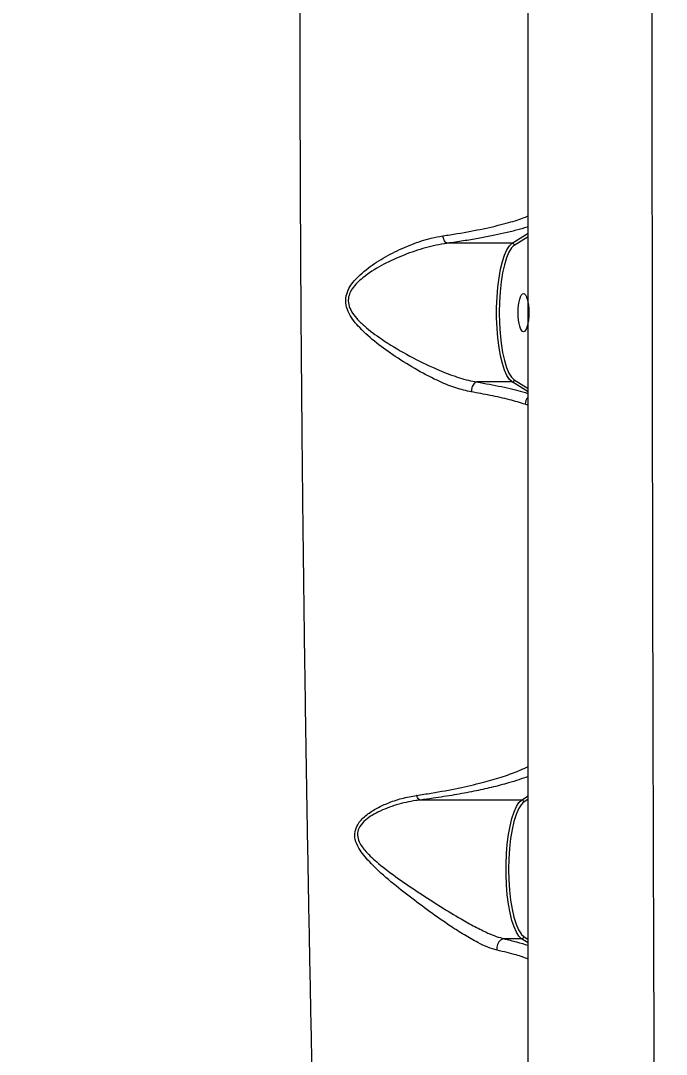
# Model space of a CAD drawing. Header units: millimetres. Extents: x -8327 to 9087, y -6583 to 5996.
# Drawn here: x 6012 to 6163.4, y -15.4 to 226.9 of the extents above; entities that cross this region are included whole.
import ezdxf

# ---------------------------------------------------------------- set-up
doc = ezdxf.new("R2010")
doc.units = ezdxf.units.MM
for name, color, linetype in [('DIKOM_ОБЪЕКТ', 7, 'Continuous'), ('DIKOM_РАЗМЕР_ЗОНА', 7, 'Continuous'), ('DIKOM_РАЗМЕР_ОБЪЕКТА', 7, 'Continuous')]:
    doc.layers.add(name, color=color, linetype=linetype)
doc.styles.add('style1', font='arial.ttf', dxfattribs={"width": 0.8})
doc.dimstyles.new('1-50', dxfattribs={"dimtxt": 300, "dimasz": 200, "dimexe": 100, "dimexo": 0, "dimgap": 100, "dimtad": 1, "dimtxsty": 'style1', "dimcen": 200, "dimclrd": 7, "dimclre": 7, "dimclrt": 7, "dimadec": 1, "dimazin": 2, "dimtfac": 1, "dimtmove": 0, "dimatfit": 2, "dimfxl": 0, "dimlwd": 25, "dimlwe": 18, "dimarcsym": 0})

# ---------------------------------------------------------------- blocks, each defined once
blk = doc.blocks.new('*D9')
at = {"layer": 'Defpoints', "color": 0, "transparency": 16777216}
for p in [(7087.37, 843.9), (-4957.59, 227.93), (7087.37, -4838.64)]:
    blk.add_point(p, dxfattribs=at)
at = {"layer": 'DIKOM_РАЗМЕР_ОБЪЕКТА', "color": 7, "lineweight": 18, "transparency": 16777216}
for p, q in [((7087.37, 843.9), (7087.37, -4938.64)), ((-4957.59, 227.93), (-4957.59, -4938.64))]:
    blk.add_line(p, q, dxfattribs=at)
at = {"layer": 'DIKOM_РАЗМЕР_ОБЪЕКТА', "color": 7, "lineweight": 25, "transparency": 16777216}
blk.add_line((-4757.59, -4838.64), (6887.37, -4838.64), dxfattribs=at)
at = {"layer": 'DIKOM_РАЗМЕР_ОБЪЕКТА', "color": 7, "transparency": 16777216}
for points in [[(-4757.59, -4805.31), (-4757.59, -4871.97), (-4957.59, -4838.64)], [(6887.37, -4805.31), (6887.37, -4871.97), (7087.37, -4838.64)]]:
    blk.add_solid(points, dxfattribs=at)
at = {"layer": 'DIKOM_РАЗМЕР_ОБЪЕКТА', "color": 7, "transparency": 16777216, "insert": (4098.94, -4585.47), "char_height": 300, "attachment_point": 5, "style": 'style1'}
blk.add_mtext('12040', dxfattribs=at)
blk = doc.blocks.new('*D12')
at = {"layer": 'Defpoints', "color": 0, "transparency": 16777216}
for p in [(-6501.58, 227.93), (9087.37, 227.93), (9087.37, -6483.3)]:
    blk.add_point(p, dxfattribs=at)
at = {"layer": 'DIKOM_РАЗМЕР_ЗОНА', "color": 7, "lineweight": 18, "transparency": 16777216}
for p, q in [((-6501.58, 227.93), (-6501.58, -6583.3)), ((9087.37, 227.93), (9087.37, -6583.3))]:
    blk.add_line(p, q, dxfattribs=at)
at = {"layer": 'DIKOM_РАЗМЕР_ЗОНА', "color": 7, "lineweight": 25, "transparency": 16777216}
blk.add_line((-6301.58, -6483.3), (8887.37, -6483.3), dxfattribs=at)
at = {"layer": 'DIKOM_РАЗМЕР_ЗОНА', "color": 7, "transparency": 16777216}
for points in [[(-6301.58, -6449.97), (-6301.58, -6516.64), (-6501.58, -6483.3)], [(8887.37, -6449.97), (8887.37, -6516.64), (9087.37, -6483.3)]]:
    blk.add_solid(points, dxfattribs=at)
at = {"layer": 'DIKOM_РАЗМЕР_ЗОНА', "color": 7, "transparency": 16777216, "insert": (2981.2, -6230.13), "char_height": 300, "attachment_point": 5, "style": 'style1'}
blk.add_mtext('15500', dxfattribs=at)

msp = doc.modelspace()

# ---------------------------------------------------------------- linework, layer by layer
at = {"layer": 'DIKOM_ОБЪЕКТ', "color": 7, "linetype": 'Continuous', "lineweight": 15}
for p, q in [((6127.278, 174.73), (6131.054, 177.075)), ((6127.278, 174.73), (6112.11, 174.73)), ((6131.054, 176.269), (6127.782, 174.238)), ((6127.782, 174.238), (6127.53, 174.046)), ((6127.14, 143.309), (6127.782, 142.701)), ((6127.278, 142.208), (6119.024, 142.208)), ((6131.054, 139.864), (6127.278, 142.208)), ((6127.782, 142.701), (6131.054, 140.67)), ((6129.497, 44.19), (6105.707, 44.19)), ((6129.497, 44.19), (6131.054, 45.156)), ((6130.001, 43.697), (6129.749, 43.505)), ((6131.054, 44.35), (6130.001, 43.697)), ((6129.359, 12.768), (6130, 12.161)), ((6130, 12.161), (6131.054, 11.507)), ((6129.497, 11.667), (6125.342, 11.667)), ((6131.054, 10.701), (6129.497, 11.667))]:
    msp.add_line(p, q, dxfattribs=at)
at = {"layer": 'DIKOM_ОБЪЕКТ', "color": 7, "linetype": 'Continuous', "lineweight": 15, "flags": 128}
for points in [[(6127.278, 142.208), (6126.648, 142.795), (6126.047, 143.723), (6125.49, 144.97), (6124.988, 146.51), (6124.551, 148.309), (6124.19, 150.329), (6123.912, 152.525), (6123.723, 154.85), (6123.628, 157.254), (6123.628, 159.684), (6123.723, 162.088), (6123.912, 164.413), (6124.19, 166.61), (6124.551, 168.629), (6124.988, 170.429), (6125.49, 171.969), (6126.047, 173.216), (6126.648, 174.143), (6127.278, 174.73)], [(6127.53, 174.046), (6127.138, 173.627), (6126.527, 172.649), (6125.964, 171.33), (6125.462, 169.699), (6125.034, 167.798), (6124.689, 165.671), (6124.437, 163.37), (6124.283, 160.95), (6124.232, 158.471), (6124.283, 155.991), (6124.437, 153.572), (6124.689, 151.27), (6125.033, 149.143), (6125.461, 147.241), (6125.963, 145.61), (6126.526, 144.29), (6127.138, 143.313), (6127.14, 143.309)], [(6129.497, 11.667), (6128.867, 12.255), (6128.266, 13.182), (6127.709, 14.429), (6127.207, 15.969), (6126.77, 17.768), (6126.409, 19.788), (6126.131, 21.984), (6125.943, 24.31), (6125.847, 26.713), (6125.847, 29.144), (6125.943, 31.547), (6126.131, 33.872), (6126.409, 36.069), (6126.77, 38.089), (6127.207, 39.888), (6127.709, 41.428), (6128.266, 42.675), (6128.867, 43.602), (6129.497, 44.19)], [(6129.749, 43.505), (6129.357, 43.086), (6128.746, 42.109), (6128.183, 40.789), (6127.681, 39.159), (6127.252, 37.257), (6126.908, 35.13), (6126.656, 32.829), (6126.502, 30.409), (6126.45, 27.93), (6126.502, 25.451), (6126.656, 23.031), (6126.908, 20.73), (6127.252, 18.602), (6127.68, 16.7), (6128.182, 15.07), (6128.745, 13.75), (6129.356, 12.772), (6129.359, 12.768)]]:
    msp.add_lwpolyline(points, dxfattribs=at)
at = {"layer": 'DIKOM_ОБЪЕКТ', "color": 7, "linetype": 'Continuous', "lineweight": 15}
for centre, radius, start, end in [((6127.268, 174.216), 0.514, 2.38559, 88.96014), ((6127.268, 142.722), 0.514, 271.1006, 357.66323), ((6132.598, 137.024), 2.264, 133.61867, 181.0711), ((6129.487, 43.675), 0.515, 2.43936, 88.90811), ((6129.487, 12.181), 0.514, 271.0682, 357.75158)]:
    msp.add_arc(centre, radius, start, end, dxfattribs=at)
msp.add_ellipse((6129.939, 158.469), major_axis=(0, 4.5), ratio=0.2773245, dxfattribs=at)
for points, knots in [([(6163.431, 749.61), (6163.424, 749.632), (6163.379, 749.77), (6163.287, 749.149), (6163.16, 747.654), (6163.032, 745.106), (6162.905, 741.635), (6162.778, 737.257), (6162.652, 732.013), (6162.525, 725.944), (6162.397, 719.016), (6162.268, 711.164), (6162.138, 702.365), (6162.01, 692.609), (6161.883, 682.004), (6161.76, 670.676), (6161.641, 658.666), (6161.527, 646.023), (6161.416, 632.658), (6161.306, 618.462), (6161.2, 603.427), (6161.095, 587.557), (6160.995, 571.032), (6160.898, 554.052), (6160.807, 536.663), (6160.721, 518.911), (6160.637, 500.659), (6160.559, 481.762), (6160.484, 462.228), (6160.415, 442.075), (6160.35, 421.533), (6160.292, 400.838), (6160.241, 380.033), (6160.195, 359.158), (6160.155, 338.056), (6160.121, 316.565), (6160.094, 294.707), (6160.074, 272.513), (6160.062, 250.238), (6160.058, 226.931), (6160.063, 202.612), (6160.079, 177.327), (6160.104, 152.131), (6160.139, 127.113), (6160.183, 102.36), (6160.232, 79.088), (6160.286, 57.288), (6160.342, 36.916), (6160.405, 16.874), (6160.472, -2.989), (6160.546, -22.627), (6160.626, -41.999), (6160.71, -60.878), (6160.798, -79.041), (6160.889, -96.474), (6160.983, -113.177), (6161.08, -129.293), (6161.182, -144.941), (6161.288, -160.07), (6161.399, -174.639), (6161.513, -188.476), (6161.628, -201.435), (6161.747, -213.511), (6161.867, -224.719), (6161.99, -235.145), (6162.116, -244.859), (6162.245, -253.814), (6162.378, -261.973), (6162.509, -269.236), (6162.639, -275.526), (6162.764, -280.859), (6162.889, -285.263), (6163.013, -288.774), (6163.138, -291.431), (6163.266, -293.103), (6163.366, -293.863), (6163.418, -293.743), (6163.431, -293.713)], [0, 0, 0, 0, 0.0025359, 0.0157567, 0.0293568, 0.0429695, 0.0565822, 0.0701824, 0.0834235, 0.0966761, 0.1099286, 0.1231696, 0.1367966, 0.1504361, 0.1640757, 0.1777027, 0.1909449, 0.2041986, 0.2174522, 0.2306945, 0.2443218, 0.2579615, 0.2716013, 0.2852286, 0.2984537, 0.3116901, 0.3249266, 0.3381516, 0.3517597, 0.3653802, 0.3790007, 0.3926089, 0.4058351, 0.4190728, 0.4323104, 0.4455366, 0.4591469, 0.4727696, 0.4863924, 0.5000026, 0.5154396, 0.5309129, 0.5464046, 0.5618965, 0.5773699, 0.5928069, 0.6060504, 0.6193054, 0.6325603, 0.6458038, 0.6594322, 0.6730731, 0.6867139, 0.7003424, 0.7135632, 0.7267954, 0.7400275, 0.7532483, 0.7668518, 0.7804677, 0.7940837, 0.8076871, 0.8209296, 0.8341836, 0.8474376, 0.86068, 0.8743091, 0.8879507, 0.9015924, 0.9152216, 0.9284595, 0.9417089, 0.9549583, 0.968196, 0.9818205, 0.9954575, 1, 1, 1, 1]), ([(6131.054, -263.828), (6131.054, -263.853), (6131.054, -263.965), (6131.054, -263.318), (6131.054, -261.84), (6131.054, -259.391), (6131.054, -256.041), (6131.054, -251.799), (6131.054, -246.729), (6131.054, -240.863), (6131.054, -234.243), (6131.054, -226.825), (6131.054, -218.542), (6131.054, -209.373), (6131.054, -199.313), (6131.054, -188.472), (6131.054, -176.987), (6131.054, -164.897), (6131.054, -152.249), (6131.054, -138.949), (6131.054, -124.888), (6131.054, -110.058), (6131.054, -94.469), (6131.054, -78.294), (6131.054, -61.713), (6131.054, -44.766), (6131.054, -27.495), (6131.054, -9.783), (6131.054, 8.509), (6131.054, 27.373), (6131.054, 46.789), (6131.054, 66.535), (6131.054, 87.39), (6131.054, 109.361), (6131.054, 132.434), (6131.054, 155.895), (6131.054, 179.697), (6131.054, 203.784), (6131.054, 226.691), (6131.054, 248.361), (6131.054, 268.764), (6131.054, 289.097), (6131.054, 309.514), (6131.054, 329.981), (6131.054, 350.463), (6131.054, 370.72), (6131.054, 390.523), (6131.054, 409.847), (6131.054, 428.678), (6131.054, 447.163), (6131.054, 465.44), (6131.054, 483.466), (6131.054, 501.202), (6131.054, 518.442), (6131.054, 534.996), (6131.054, 550.855), (6131.054, 566.016), (6131.054, 580.594), (6131.054, 594.695), (6131.054, 608.272), (6131.054, 621.287), (6131.054, 633.584), (6131.054, 645.025), (6131.054, 655.613), (6131.054, 665.361), (6131.054, 674.355), (6131.054, 682.653), (6131.054, 690.212), (6131.054, 696.998), (6131.054, 702.928), (6131.054, 707.939), (6131.054, 712.047), (6131.054, 715.272), (6131.054, 717.672), (6131.054, 719.17), (6131.054, 719.834), (6131.054, 719.712), (6131.054, 719.686)], [0, 0, 0, 0, 0.0037494, 0.017002, 0.0302432, 0.0438692, 0.0575078, 0.0711465, 0.0847727, 0.0980153, 0.1112693, 0.1245233, 0.1377657, 0.1513942, 0.1650351, 0.1786761, 0.1923045, 0.2055259, 0.2187588, 0.2319916, 0.245213, 0.2588171, 0.2724335, 0.2860499, 0.299654, 0.3128981, 0.3261537, 0.3394094, 0.3526535, 0.3662824, 0.3799238, 0.3935653, 0.4071942, 0.4224934, 0.4378015, 0.4531008, 0.4687304, 0.4843694, 0.4999991, 0.5132249, 0.5264622, 0.5396996, 0.5529254, 0.5665357, 0.5801584, 0.5937811, 0.6073913, 0.620617, 0.6338541, 0.6470912, 0.6603169, 0.6739257, 0.6875468, 0.701168, 0.7147768, 0.7280197, 0.741274, 0.7545284, 0.7677712, 0.7813986, 0.7950385, 0.8086784, 0.8223058, 0.8355469, 0.8487994, 0.8620519, 0.875293, 0.8889199, 0.9025593, 0.9161988, 0.9298258, 0.9430502, 0.9562861, 0.969522, 0.9827463, 0.9963539, 1, 1, 1, 1]), ([(6081.468, -67.964), (6081.367, -63.832), (6081.166, -55.562), (6080.859, -42.242), (6080.55, -28.297), (6080.228, -13.088), (6079.895, 3.456), (6079.555, 21.395), (6079.226, 40.027), (6078.913, 59.267), (6078.62, 79.025), (6078.357, 99.032), (6078.126, 119.246), (6077.932, 139.615), (6077.772, 160.291), (6077.651, 181.177), (6077.572, 202.178), (6077.538, 223.65), (6077.553, 245.552), (6077.619, 267.825), (6077.731, 289.958), (6077.888, 311.554), (6078.084, 332.566), (6078.311, 352.969), (6078.569, 373.005), (6078.852, 392.582), (6079.155, 411.61), (6079.473, 429.91), (6079.8, 447.457), (6080.131, 464.251), (6080.467, 480.369), (6080.804, 495.721), (6081.14, 510.323), (6081.359, 519.326), (6081.468, 523.821)], [0, 0, 0, 0, 0.02845805, 0.05695121, 0.08544429, 0.11390213, 0.14592548, 0.17805204, 0.21022998, 0.24240637, 0.27452946, 0.30655044, 0.33755814, 0.36866352, 0.39981777, 0.43097078, 0.46207349, 0.49307939, 0.52594796, 0.55887506, 0.59180254, 0.6246717, 0.65616701, 0.68776111, 0.71940676, 0.75105423, 0.78265209, 0.81415009, 0.84504889, 0.876038, 0.90707352, 0.93810966, 0.96910022, 1, 1, 1, 1]), ([(6111.035, 176.47), (6112.16, 176.642), (6115.54, 177.16), (6120.712, 178.138), (6125.787, 179.365), (6129.237, 180.383), (6130.628, 180.966), (6131.054, 181.144)], [0, 0, 0, 0, 0.13166085, 0.3955811, 0.66600497, 0.89791068, 1, 1, 1, 1]), ([(6131.054, 178.604), (6130.961, 178.573), (6130.135, 178.294), (6128.259, 177.782), (6124.612, 176.877), (6120.411, 176.035), (6115.847, 175.266), (6113.355, 174.909), (6112.11, 174.73)], [0, 0, 0, 0, 0.0215379, 0.1917603, 0.3619703, 0.6766602, 0.8383263, 1, 1, 1, 1]), ([(6117.682, 139.885), (6116.49, 140.157), (6114.105, 140.702), (6109.855, 142.435), (6105.058, 144.872), (6100.075, 147.979), (6095.453, 151.256), (6092.222, 154.106), (6090.132, 156.488), (6088.978, 158.228), (6088.201, 160.217), (6088.212, 162.314), (6088.929, 164.122), (6089.943, 165.612), (6091.859, 167.688), (6094.931, 170.083), (6099.232, 172.534), (6103.703, 174.551), (6107.699, 175.857), (6110.12, 176.302), (6111.035, 176.47)], [0, 0, 0, 0, 0.0640688, 0.1282382, 0.2170698, 0.3060305, 0.3833443, 0.4604845, 0.490156, 0.5197427, 0.5505461, 0.5816405, 0.6087123, 0.6342446, 0.6598489, 0.7316547, 0.8036986, 0.8790094, 0.9542749, 1, 1, 1, 1]), ([(6112.102, 174.731), (6112.101, 174.731), (6111.839, 174.696), (6109.922, 174.423), (6106.325, 173.595), (6101.391, 171.832), (6096.594, 169.628), (6093.115, 167.412), (6090.89, 165.474), (6089.73, 164.12), (6088.947, 162.627), (6088.8, 161.445), (6088.909, 160.294), (6089.417, 158.849), (6090.766, 157.033), (6093.21, 154.736), (6097.111, 151.871), (6102.493, 148.61), (6107.975, 145.86), (6112.844, 143.834), (6116.32, 142.728), (6118.373, 142.319), (6119.017, 142.208), (6119.017, 142.208)], [0, 0, 0, 0, 0.0000564, 0.0132697, 0.0954264, 0.1776584, 0.2566661, 0.3354451, 0.3621462, 0.3887503, 0.4150437, 0.436674, 0.441198, 0.4671492, 0.5041595, 0.5414832, 0.6162874, 0.7182592, 0.8201585, 0.8921276, 0.9639754, 0.9999644, 1, 1, 1, 1]), ([(6112.102, 174.731), (6111.985, 174.779), (6111.752, 174.875), (6111.429, 175.285), (6111.194, 175.794), (6111.08, 176.214), (6111.043, 176.425), (6111.035, 176.47)], [0, 0, 0, 0, 0.2524866, 0.50502635, 0.75759062, 0.94870458, 1, 1, 1, 1]), ([(6112.11, 174.73), (6112.108, 174.73), (6112.106, 174.73), (6112.103, 174.73), (6112.102, 174.731), (6112.102, 174.731)], [0, 0, 0, 0, 0.4446303, 0.8238656, 1, 1, 1, 1]), ([(6119.017, 142.208), (6118.876, 142.164), (6118.594, 142.075), (6118.206, 141.675), (6117.901, 141.129), (6117.732, 140.544), (6117.684, 140.122), (6117.683, 139.927), (6117.682, 139.885)], [0, 0, 0, 0, 0.2046367, 0.4092485, 0.61379, 0.8183996, 0.9603822, 1, 1, 1, 1]), ([(6119.017, 142.208), (6119.019, 142.208), (6119.02, 142.208), (6119.023, 142.208), (6119.024, 142.208)], [0, 0, 0, 0, 0.5742295, 1, 1, 1, 1]), ([(6119.024, 142.208), (6120.991, 141.851), (6124.972, 141.127), (6128.832, 140.196), (6130.625, 139.64), (6131.054, 139.507)], [0, 0, 0, 0, 0.4262395, 0.8626378, 1, 1, 1, 1]), ([(6130.334, 136.981), (6129.157, 137.338), (6126.779, 138.058), (6122.463, 139.033), (6119.19, 139.616), (6117.682, 139.885)], [0, 0, 0, 0, 0.3460086, 0.6987394, 1, 1, 1, 1]), ([(6131.054, 136.761), (6131.04, 136.765), (6130.827, 136.823), (6130.572, 136.905), (6130.334, 136.981)], [0, 0, 0, 0, 0.06296159, 1, 1, 1, 1]), ([(6104.862, 45.279), (6106.012, 45.452), (6109.491, 45.972), (6114.775, 46.964), (6120.239, 48.232), (6124.786, 49.546), (6128.418, 50.814), (6130.218, 51.661), (6131.054, 52.055)], [0, 0, 0, 0, 0.0957859, 0.2897964, 0.4839571, 0.66349, 0.8436433, 1, 1, 1, 1]), ([(6131.054, 49.684), (6129.601, 49.182), (6127.078, 48.309), (6122.612, 47.162), (6118.332, 46.223), (6113.772, 45.375), (6109.515, 44.698), (6106.724, 44.325), (6105.707, 44.19)], [0, 0, 0, 0, 0.24577718, 0.42692609, 0.58725977, 0.74796655, 0.90814541, 1, 1, 1, 1]), ([(6123.741, 8.977), (6123.031, 9.183), (6121.611, 9.594), (6119.023, 10.827), (6116.079, 12.5), (6112.309, 14.926), (6107.945, 17.969), (6103.044, 21.657), (6098.179, 25.492), (6094.636, 28.741), (6092.431, 31.238), (6091.227, 32.947), (6090.394, 34.794), (6090.299, 36.742), (6091.076, 38.721), (6092.835, 40.569), (6095.264, 42.184), (6098.156, 43.534), (6101.368, 44.64), (6103.697, 45.066), (6104.862, 45.279)], [0, 0, 0, 0, 0.0482052, 0.0964649, 0.1564803, 0.2165965, 0.3050924, 0.3937416, 0.4869534, 0.5799905, 0.6113382, 0.6426258, 0.6797851, 0.7100245, 0.7402869, 0.7862475, 0.8340977, 0.8820745, 0.9410309, 1, 1, 1, 1]), ([(6105.699, 44.19), (6105.697, 44.19), (6105.355, 44.149), (6103.506, 43.888), (6100.123, 43.163), (6096.566, 41.806), (6094.03, 40.402), (6092.43, 39.177), (6091.269, 37.729), (6090.993, 36.537), (6091.015, 35.456), (6091.438, 34.019), (6093.137, 31.763), (6096.29, 28.928), (6100.592, 25.702), (6105.529, 22.381), (6110.451, 19.191), (6114.794, 16.559), (6118.508, 14.466), (6121.303, 13.101), (6123.492, 12.159), (6124.889, 11.821), (6125.338, 11.667), (6125.338, 11.667)], [0, 0, 0, 0, 0.0000722, 0.0172968, 0.0943642, 0.1713165, 0.2043577, 0.2372893, 0.2718469, 0.2975968, 0.3006052, 0.3294703, 0.3743635, 0.4401495, 0.5327511, 0.6254216, 0.7134271, 0.8012877, 0.860813, 0.9202362, 0.9601262, 0.9999859, 1, 1, 1, 1]), ([(6105.699, 44.19), (6105.59, 44.239), (6105.373, 44.338), (6105.099, 44.716), (6104.94, 45.058), (6104.875, 45.241), (6104.862, 45.279)], [0, 0, 0, 0, 0.3413987, 0.6827421, 0.9340485, 1, 1, 1, 1]), ([(6105.707, 44.19), (6105.705, 44.19), (6105.703, 44.19), (6105.7, 44.19), (6105.699, 44.19), (6105.699, 44.19)], [0, 0, 0, 0, 0.4292024, 0.7972287, 1, 1, 1, 1]), ([(6125.338, 11.667), (6125.162, 11.63), (6124.81, 11.556), (6124.33, 11.175), (6123.954, 10.644), (6123.724, 10.002), (6123.679, 9.465), (6123.712, 9.13), (6123.734, 9.014), (6123.741, 8.977)], [0, 0, 0, 0, 0.179994, 0.3599057, 0.5398766, 0.7198431, 0.8998145, 0.9677583, 1, 1, 1, 1]), ([(6125.338, 11.667), (6125.339, 11.667), (6125.341, 11.667), (6125.342, 11.667), (6125.342, 11.667)], [0, 0, 0, 0, 0.8889618, 1, 1, 1, 1]), ([(6125.342, 11.667), (6126.34, 11.415), (6128.345, 10.907), (6130.233, 10.363), (6131, 10.072), (6131.054, 10.051)], [0, 0, 0, 0, 0.47980217, 0.9634689, 1, 1, 1, 1]), ([(6131.054, 6.904), (6130.168, 7.221), (6128.184, 7.931), (6125.324, 8.605), (6123.741, 8.977)], [0, 0, 0, 0, 0.4465695, 1, 1, 1, 1])]:
    msp.add_open_spline(points, degree=3, knots=knots, dxfattribs=at)

# ---------------------------------------------------------------- dimensions: what is measured, and where the dimension line sits
at = {"layer": 'DIKOM_РАЗМЕР_ЗОНА'}
dim = msp.add_linear_dim(base=(9087.366, -6483.303), p1=(-6501.585, 227.929), p2=(9087.366, 227.928), text='15500', dimstyle='1-50', dxfattribs=at)
dim.commit()
dim.dimension.update_dxf_attribs({"geometry": '*D12', "text_midpoint": (2981.198, -6483.303), "dimtype": 160})
at = {"layer": 'DIKOM_РАЗМЕР_ОБЪЕКТА'}
dim = msp.add_linear_dim(base=(7087.366, -4838.641), p1=(-4957.594, 227.929), p2=(7087.366, 843.902), text='12040', dimstyle='1-50', dxfattribs=at)
dim.commit()
dim.dimension.update_dxf_attribs({"geometry": '*D9', "text_midpoint": (4098.945, -4838.641), "dimtype": 160})

doc.saveas('drawing.dxf')
